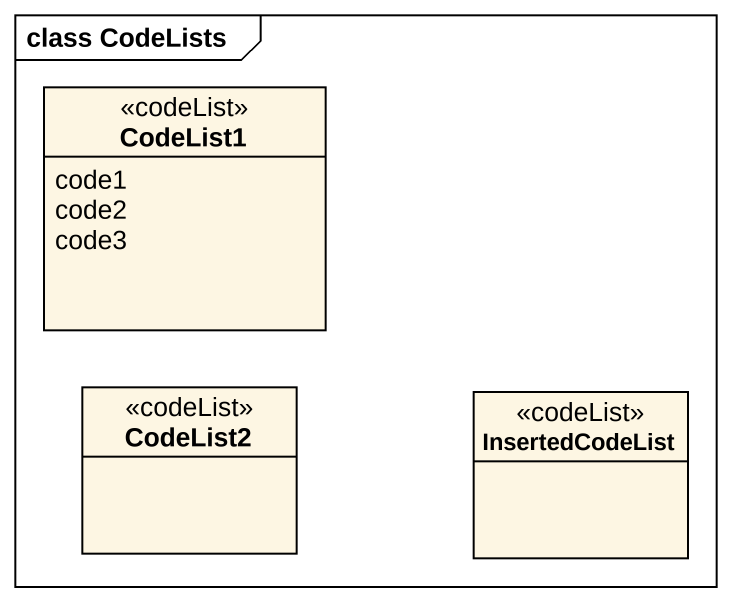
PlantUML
@startuml
mainframe class CodeLists
hide circle
hide empty members
class CodeList1 <<codeList>> {
  code1
  code2
  code3
}
class CodeList2 <<codeList>>
class InsertedCodeList <<codeList>>
@enduml
